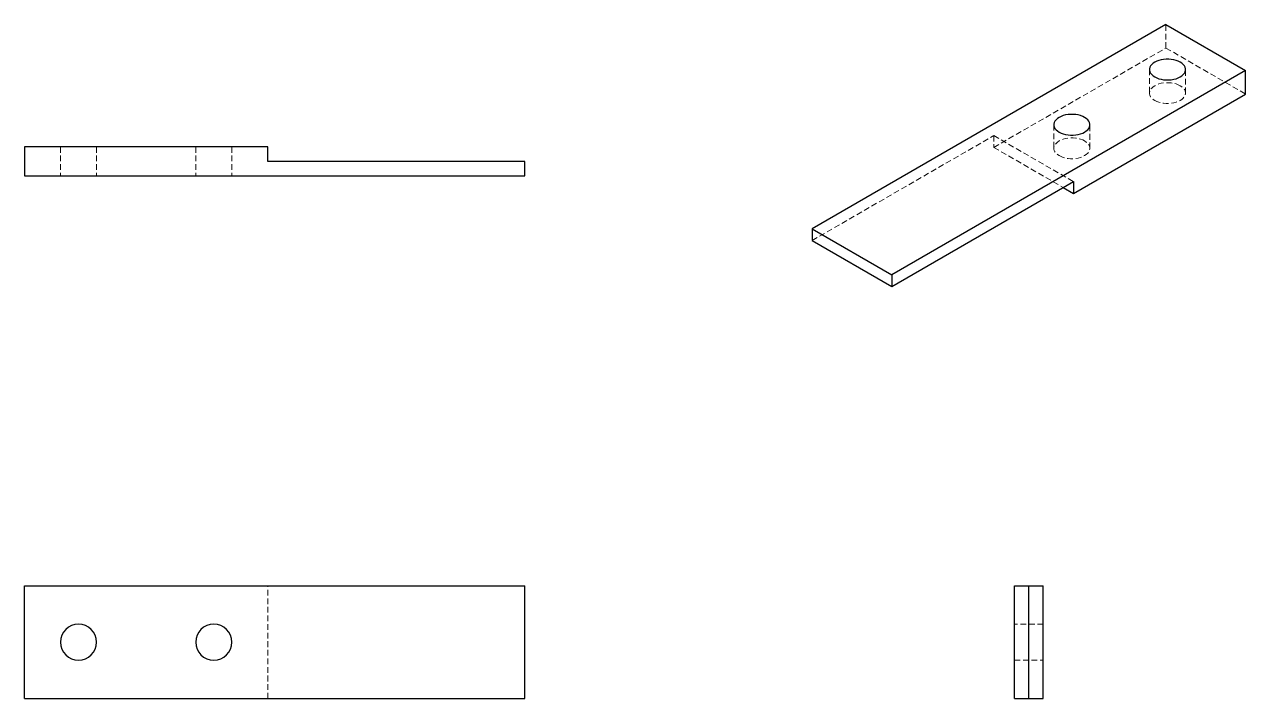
# Model space of a CAD drawing. Header units: millimetres. Extents: x 285 to 556, y 222 to 372.
import ezdxf

# ---------------------------------------------------------------- set-up
doc = ezdxf.new("R2010")
doc.units = ezdxf.units.MM
doc.linetypes.add('HIDDEN', pattern=[1.905, 1.27, -0.635])

msp = doc.modelspace()

# ---------------------------------------------------------------- linework, layer by layer
at = {"color": 7, "linetype": 'Continuous', "lineweight": 25}
for p, q in [((538.29, 371.75), (459.8, 326.44)), ((538.29, 371.75), (555.96, 361.55)), ((555.96, 361.55), (477.47, 316.24)), ((555.96, 356.32), (555.96, 361.55)), ((517.78, 334.28), (555.96, 356.32)), ((285.04, 344.58), (285.04, 338.18)), ((339.04, 344.58), (285.04, 344.58)), ((339.04, 341.38), (339.04, 344.58)), ((396.04, 341.38), (339.04, 341.38)), ((396.04, 338.18), (396.04, 341.38)), ((285.04, 338.18), (396.04, 338.18)), ((477.47, 313.62), (517.78, 336.89)), ((517.78, 336.89), (517.78, 334.28)), ((515.52, 335.58), (517.78, 334.28)), ((459.8, 326.44), (459.8, 323.83)), ((459.8, 326.44), (477.47, 316.24)), ((459.8, 323.83), (477.47, 313.62)), ((477.47, 316.24), (477.47, 313.62)), ((285.04, 247.25), (396.04, 247.25)), ((285.04, 222.25), (285.04, 247.25)), ((396.04, 222.25), (396.04, 247.25)), ((504.68, 222.25), (504.68, 247.25)), ((504.68, 247.25), (507.88, 247.25)), ((507.88, 222.25), (507.88, 247.25)), ((507.88, 247.25), (511.08, 247.25)), ((511.08, 222.25), (511.08, 247.25)), ((285.04, 222.25), (396.04, 222.25)), ((504.68, 222.25), (507.88, 222.25)), ((507.88, 222.25), (511.08, 222.25))]:
    msp.add_line(p, q, dxfattribs=at)
at = {"color": 7, "linetype": 'HIDDEN', "lineweight": 18}
for p, q in [((538.29, 366.52), (538.29, 371.75)), ((500.1, 344.48), (538.29, 366.52)), ((538.29, 366.52), (555.96, 356.32)), ((534.64, 361.75), (534.64, 356.52)), ((542.64, 356.52), (542.64, 361.75)), ((513.43, 349.5), (513.43, 344.28)), ((521.43, 344.28), (521.43, 349.5)), ((459.8, 323.83), (500.1, 347.09)), ((500.1, 347.09), (500.1, 344.48)), ((500.1, 347.09), (517.78, 336.89)), ((293.04, 344.58), (293.04, 338.18)), ((301.04, 344.58), (301.04, 338.18)), ((323.04, 344.58), (323.04, 338.18)), ((331.04, 344.58), (331.04, 338.18)), ((500.1, 344.48), (515.52, 335.58)), ((339.04, 222.25), (339.04, 247.25)), ((511.08, 238.75), (504.68, 238.75)), ((504.68, 230.75), (511.08, 230.75))]:
    msp.add_line(p, q, dxfattribs=at)
at = {"color": 7, "linetype": 'Continuous', "lineweight": 25, "flags": 128}
for points in [[(541.47, 363.38), (541.04, 363.6), (540.56, 363.78), (540.04, 363.91), (539.49, 364.01), (538.92, 364.05), (538.35, 364.05), (537.79, 364.01), (537.24, 363.91), (536.72, 363.78), (536.24, 363.6), (535.81, 363.38), (535.44, 363.13), (535.13, 362.86), (534.89, 362.56), (534.73, 362.24), (534.65, 361.91), (534.65, 361.59), (534.73, 361.26), (534.89, 360.94), (535.13, 360.64), (535.44, 360.37), (535.81, 360.12)], [(535.81, 360.12), (536.24, 359.9), (536.72, 359.72), (537.24, 359.59), (537.79, 359.49), (538.35, 359.45), (538.92, 359.45), (539.49, 359.49), (540.04, 359.59), (540.56, 359.72), (541.04, 359.9), (541.47, 360.12), (541.84, 360.37), (542.15, 360.64), (542.39, 360.94), (542.55, 361.26), (542.63, 361.59), (542.63, 361.91), (542.55, 362.24), (542.39, 362.56), (542.15, 362.86), (541.84, 363.13), (541.47, 363.38)], [(520.25, 351.14), (519.82, 351.35), (519.34, 351.53), (518.82, 351.67), (518.28, 351.76), (517.71, 351.81), (517.14, 351.81), (516.58, 351.76), (516.03, 351.67), (515.51, 351.53), (515.03, 351.35), (514.6, 351.14), (514.22, 350.89), (513.92, 350.61), (513.68, 350.31), (513.52, 349.99), (513.44, 349.67), (513.44, 349.34), (513.52, 349.01), (513.68, 348.7), (513.92, 348.4), (514.22, 348.12), (514.6, 347.87)], [(514.6, 347.87), (515.03, 347.66), (515.51, 347.48), (516.03, 347.34), (516.58, 347.25), (517.14, 347.2), (517.71, 347.2), (518.28, 347.25), (518.82, 347.34), (519.34, 347.48), (519.82, 347.66), (520.25, 347.87), (520.63, 348.12), (520.94, 348.4), (521.17, 348.7), (521.33, 349.01), (521.42, 349.34), (521.42, 349.67), (521.33, 349.99), (521.17, 350.31), (520.94, 350.61), (520.63, 350.89), (520.25, 351.14)]]:
    msp.add_lwpolyline(points, dxfattribs=at)
at = {"color": 7, "linetype": 'HIDDEN', "lineweight": 18, "flags": 128}
for points in [[(541.47, 358.16), (541.04, 358.37), (540.56, 358.55), (540.04, 358.69), (539.49, 358.78), (538.92, 358.83), (538.35, 358.83), (537.79, 358.78), (537.24, 358.69), (536.72, 358.55), (536.24, 358.37), (535.81, 358.16), (535.44, 357.91), (535.13, 357.63), (534.89, 357.33), (534.73, 357.01), (534.65, 356.69), (534.65, 356.36), (534.73, 356.03), (534.89, 355.72), (535.13, 355.42), (535.44, 355.14), (535.81, 354.89)], [(535.81, 354.89), (536.24, 354.68), (536.72, 354.5), (537.24, 354.36), (537.79, 354.27), (538.35, 354.22), (538.92, 354.22), (539.49, 354.27), (540.04, 354.36), (540.56, 354.5), (541.04, 354.68), (541.47, 354.89), (541.84, 355.14), (542.15, 355.42), (542.39, 355.72), (542.55, 356.03), (542.63, 356.36), (542.63, 356.69), (542.55, 357.01), (542.39, 357.33), (542.15, 357.63), (541.84, 357.91), (541.47, 358.16)], [(520.25, 345.91), (519.82, 346.13), (519.34, 346.3), (518.82, 346.44), (518.28, 346.53), (517.71, 346.58), (517.14, 346.58), (516.58, 346.53), (516.03, 346.44), (515.51, 346.3), (515.03, 346.13), (514.6, 345.91), (514.22, 345.66), (513.92, 345.38), (513.68, 345.08), (513.52, 344.77), (513.44, 344.44), (513.44, 344.11), (513.52, 343.79), (513.68, 343.47), (513.92, 343.17), (514.22, 342.89), (514.6, 342.65)], [(514.6, 342.65), (515.03, 342.43), (515.51, 342.25), (516.03, 342.11), (516.58, 342.02), (517.14, 341.97), (517.71, 341.97), (518.28, 342.02), (518.82, 342.11), (519.34, 342.25), (519.82, 342.43), (520.25, 342.65), (520.63, 342.89), (520.94, 343.17), (521.17, 343.47), (521.33, 343.79), (521.42, 344.11), (521.42, 344.44), (521.33, 344.77), (521.17, 345.08), (520.94, 345.38), (520.63, 345.66), (520.25, 345.91)]]:
    msp.add_lwpolyline(points, dxfattribs=at)
at = {"color": 7, "linetype": 'Continuous', "lineweight": 25}
for centre, start, end in [((297.04, 234.75), 0, 180), ((327.04, 234.75), 0, 180), ((297.04, 234.75), 180, 0), ((327.04, 234.75), 180, 0)]:
    msp.add_arc(centre, 4, start, end, dxfattribs=at)

doc.saveas('drawing.dxf')
